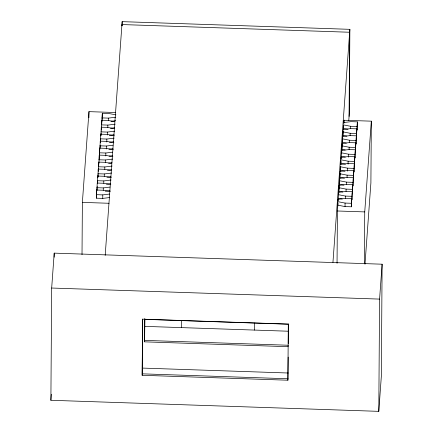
<?xml version="1.0" encoding="UTF-8"?>
<svg xmlns="http://www.w3.org/2000/svg" width="433" height="433" viewBox="0 0 433 433"><rect width="100%" height="100%" fill="white"/><g stroke="black" fill="none" stroke-linecap="round" stroke-linejoin="round"><path stroke-width="0.65" d="M50.888 400.281L51.673 288.032L54.206 253.132L382.112 264.2L381.327 376.45L378.794 411.35L50.888 400.281L51.327 394.241M54.179 257.191L54.206 253.132M82.016 254.718L82.378 202.379L88.971 111.638L115.627 112.542M88.927 117.679L88.971 111.638M109.457 197.567L102.756 198.401L96.38 198.184L96.743 190.027L103.119 190.239L110.318 191.651M96.743 190.027L96.38 198.184M96.895 190.038L97.246 183.045L103.622 183.262L110.826 184.669M97.398 183.641L97.755 176.063L104.131 176.28L111.335 177.692M97.744 177.817L97.755 176.063M111.184 170.58L104.64 169.303L98.264 169.087L97.901 177.249L98.091 174.586M98.248 171.425L98.264 169.087M111.692 163.604L105.143 162.321L98.767 162.104L98.405 170.266L98.502 168.935M98.746 165.612L98.767 162.104M98.913 163.284L99.276 155.128L105.652 155.339L112.856 156.751M99.276 155.128L99.157 159.961M99.428 155.138L99.785 148.146L106.161 148.362L113.359 149.769M99.785 148.146L99.52 154.976M99.936 148.156L100.288 141.163L106.664 141.38L113.868 142.793M100.283 142.333L100.288 141.163M114.377 135.81L107.173 134.403L100.797 134.187L100.434 142.349L100.678 139.025M100.786 135.94L100.797 134.187M114.225 128.704L107.682 127.421L101.306 127.205L100.943 135.367L101.089 133.375M101.284 130.127L101.306 127.205M114.734 121.722L108.185 120.439L101.809 120.228L101.446 128.39L101.544 127.058M101.787 123.735L101.809 120.228M101.955 121.408L102.318 113.246L108.694 113.462L115.898 114.869M102.318 113.246L102.101 119.411M102.756 198.401L102.778 194.893L109.479 194.06M103.271 190.255L103.287 187.917L109.987 187.078M103.779 183.273L103.796 180.934L111.167 180.014M104.283 176.291L104.299 173.952L111.671 173.038M104.791 169.314L104.808 166.976L112.179 166.055M105.3 162.332L105.316 159.994L112.688 159.079M105.804 155.94L105.82 153.017L112.52 152.178M106.307 148.957L106.329 146.035L113.029 145.201M106.816 141.975L106.837 139.053L114.209 138.138M107.324 134.999L107.341 132.076L114.713 131.156M107.833 127.432L107.849 125.094L115.221 124.179M108.342 120.455L108.358 118.117L115.725 117.197M121.938 25.904L121.949 24.557L349.658 32.248L349.074 116.434M122.133 25.693L122.16 21.65L349.869 29.336L349.285 113.522L348.776 120.471M142.17 375.292L142.56 319.17L288.297 324.09L287.902 380.212L142.17 375.292L142.657 319.067M288.308 346.698L144.6 341.848L144.757 318.856M144.6 341.848L144.855 318.753M181.465 327.608L181.514 320.593M254.333 330.07L254.382 323.056M287.902 380.212L288.161 357.122M288.254 343.596L288.394 323.987M337.047 263.329L337.415 210.99L337.962 203.429M338.021 200.506L338.032 199.337L345.404 198.422L351.78 198.633L351.417 206.795L345.041 206.579L337.837 205.172L337.859 201.664L345.063 203.072L351.439 203.288L351.78 198.633M338.151 200.852L338.368 194.682L345.572 196.095L351.948 196.306L352.283 191.657L345.907 191.44L338.536 192.355L338.519 194.698M339.017 188.885L339.044 185.378L346.416 184.458L352.792 184.674L352.43 192.837L352.792 184.674M339.526 181.903L339.553 178.396L346.925 177.481L353.301 177.698L352.938 185.854L353.301 177.698M340.035 174.927L340.057 171.419L347.428 170.499L353.804 170.716L353.442 178.878L353.804 170.716M340.555 166.191L340.273 171.603M341.063 158.63L341.074 157.46L348.446 156.54L354.822 156.757L354.459 164.919L354.822 156.757M341.193 158.971L341.41 152.806L348.614 154.213L354.99 154.429L355.325 149.775L348.949 149.558L341.577 150.478L341.561 152.817M342.059 147.004L342.086 143.496L349.458 142.581L355.834 142.798L355.471 150.955L355.834 142.798M342.568 140.027L342.595 136.519L349.967 135.599L356.343 135.816L355.98 143.978L356.343 135.816M343.077 133.045L343.098 129.537L350.47 128.623L356.846 128.834L356.483 136.996L356.846 128.834M343.986 122.934L344.002 120.25L371.33 121.17L370.897 182.91L364.992 264.238M345.041 206.579L345.063 203.072M345.556 198.433L345.572 196.095M346.059 191.451L346.075 189.113L338.877 187.706L338.85 191.213L342.779 191.981M346.568 184.474L346.584 182.136L339.38 180.723L339.358 184.231L343.943 185.129M347.077 177.492L347.093 175.154L339.889 173.747L339.867 177.254L344.446 178.147M347.58 171.095L347.596 168.172L340.398 166.765L340.37 170.272L344.955 171.17M348.083 164.118L348.105 161.195L340.901 159.782L340.879 163.29L345.464 164.188M348.592 157.136L348.614 154.213M349.101 149.574L349.117 147.236L341.918 145.824L341.891 149.331L345.166 149.975M349.61 142.592L349.626 140.254L342.422 138.847L342.4 142.354L346.33 143.123M350.118 135.61L350.135 133.272L342.931 131.865L342.909 135.372L346.833 136.141M350.622 128.633L350.638 126.295L343.439 124.883L343.412 128.395L347.997 129.288M351.417 206.795L351.439 203.288M351.948 196.306L351.921 199.819L352.283 191.657M354.313 163.734L353.95 171.896L354.313 163.734L347.937 163.522L340.565 164.437M354.99 154.429L354.963 157.937L355.325 149.775M357.355 121.857L356.992 130.019L357.355 121.857L350.979 121.641L343.607 122.561M364.38 263.583L364.738 211.91L371.33 121.17M378.794 411.35L379.579 299.1L382.112 264.2M96.932 190.542L97.225 186.553M97.441 183.56L97.636 180.902M100.023 147.999L100.218 145.336M105.181 255.394L122.16 21.65M332.945 262.409L349.869 29.336M338.611 194.536L339.672 179.911M339.77 178.58L340.132 173.595M340.782 164.621L341.004 161.547M341.605 153.32L342.714 138.03M342.812 136.704L343.174 131.719M343.315 129.721L343.58 126.068M343.77 123.481L344.002 120.25M111.01 121.289L115.703 120.704M110.507 128.271L114.523 127.767M109.327 135.334L114.02 134.75M109.489 142.23L113.511 141.726M108.986 149.206L113.008 148.708M109.148 156.107L112.499 155.691M108.64 163.084L111.99 162.667M107.465 170.147L111.487 169.649M106.956 177.129L110.978 176.626M106.448 184.106L110.469 183.608M105.273 191.169L109.966 190.59M101.982 117.9L108.358 118.117M350.638 126.295L357.014 126.512M101.474 124.877L107.849 125.094M350.135 133.272L356.511 133.488M100.965 131.859L107.341 132.076M349.626 140.254L356.002 140.471M100.461 138.841L106.837 139.053M349.117 147.236L355.493 147.447M99.953 145.818L106.329 146.035M99.444 152.8L105.82 153.017M348.105 161.195L354.481 161.412M98.941 159.777L105.316 159.994M347.596 168.172L353.972 168.388M98.432 166.759L104.808 166.976M347.093 175.154L353.469 175.37M97.923 173.741L104.299 173.952M346.584 182.136L352.96 182.347M97.42 180.718L103.796 180.934M346.075 189.113L352.451 189.329M96.911 187.7L103.287 187.917M96.402 194.677L102.778 194.893M82.378 202.379L109.04 203.277M337.415 210.99L364.738 211.91M51.673 288.032L379.579 299.1M145.082 319.365L288.789 324.214M144.357 326.358L288.741 331.234M144.703 340.392L288.416 345.247M142.311 368.082L288.199 373.008M142.273 373.841L288.01 378.761M341.388 156.313L345.312 157.082M338.346 198.19L342.27 198.958"/></g></svg>
